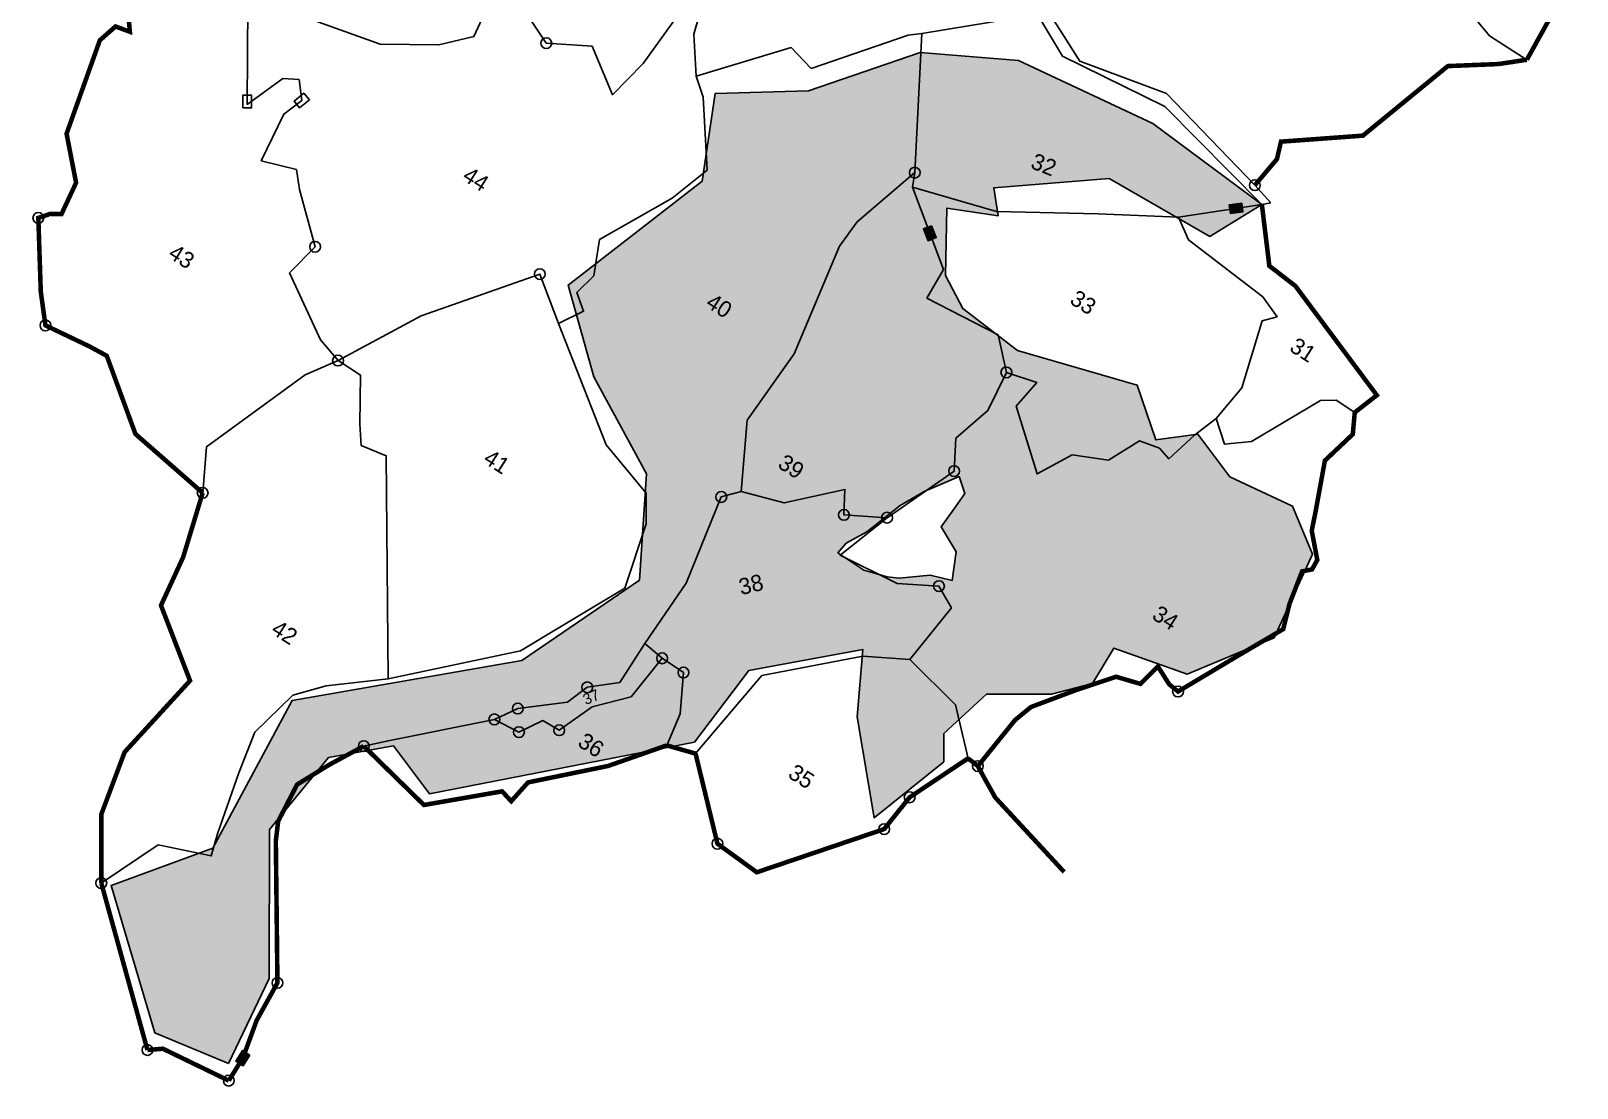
# Model space of a CAD drawing. Header units: metres. Extents: x 301350 to 303947, y 1954005 to 1957180.
# Drawn here: x 301408 to 303133, y 1954005 to 1955184 of the extents above; entities that cross this region are included whole.
import ezdxf

# ---------------------------------------------------------------- set-up
doc = ezdxf.new("R2010")
doc.units = ezdxf.units.M
doc.linetypes.add('DIVIDE', pattern=[1.25, 0.5, -0.25, 0, -0.25, 0, -0.25])
for name, color, linetype in [('OFF', 1, 'Continuous'), ('POLY_HATCH', 12, 'Continuous'), ('POLY_PARCEL', 6, 'Continuous'), ('POLY_WATER', 4, 'Continuous'), ('SYM_STONE', 1, 'Continuous'), ('TEXT_PARCEL', 7, 'Continuous'), ('V_BOUND_LINE', 7, 'Continuous'), ('V_DIVIDE_LINE', 7, 'DIVIDE')]:
    doc.layers.add(name, color=color, linetype=linetype)
doc.styles.add('TEXT_MAP', font='')
doc.styles.get('TEXT_MAP').set_extended_font_data('Kruti Dev 050')

# ---------------------------------------------------------------- blocks, each defined once
blk = doc.blocks.new('STONE')
blk.add_circle((0, 0), 0.851)
blk = doc.blocks.new('STONESQUAREFILLED')
blk.add_hatch(color=256).paths.add_polyline_path([(0.7, -0.48), (0.7, 0.48), (-0.7, 0.48), (-0.7, -0.48)])
blk.add_lwpolyline([(-0.7, 0.48), (0.7, 0.48), (0.7, -0.48), (-0.7, -0.48)], close=True)
blk = doc.blocks.new('STONESQUARE')
blk.add_lwpolyline([(-0.7, 0.48), (0.7, 0.48), (0.7, -0.48), (-0.7, -0.48)], close=True)

msp = doc.modelspace()

# ---------------------------------------------------------------- hatches: boundary and pattern name
at = {"layer": 'POLY_HATCH'}
h = msp.add_hatch(dxfattribs=at)
h.set_pattern_fill('ZIGZAG', color=256, scale=5.059179, angle=-32.4412, style=0)
h.set_pattern_definition([(327.5588, (299311.62, 1954518.33), (22.17284, 4.93948), [16.0629, -16.0629]), (57.5588, (299325.177, 1954509.714), (-4.93948, 22.17284), [16.0629, -16.0629])])
h.paths.add_polyline_path([(302429.9, 1954986.4), (302487.3, 1954978), (302482.3, 1955009.2), (302611, 1955019.7), (302723.3, 1954954.9), (302781.4, 1954990.6), (302659.9, 1955080.9), (302510.1, 1955151.4), (302400.2, 1955160.3), (302275.7, 1955117.4), (302171.5, 1955114.4), (302157.1, 1955016.5), (302007.5, 1954900.6), (302036.4, 1954798.1), (302094.8, 1954690.2), (302087, 1954571.5), (301955.8, 1954481.8), (301699.7, 1954437), (301611.4, 1954272.2), (301497.7, 1954230.8), (301546.5, 1954066.2), (301628.7, 1954032.1), (301674.1, 1954126.9), (301674.3, 1954293.2), (301740.1, 1954373.4), (301812.7, 1954386.5), (301852.9, 1954333), (302148.5, 1954390.6), (302209.3, 1954470.7), (302336.2, 1954493.9), (302329.8, 1954418.8), (302348.8, 1954306.2), (302426.6, 1954368.8), (302426.7, 1954400.1), (302474.4, 1954444), (302546.9, 1954444), (302592.6, 1954456.1), (302616.1, 1954495.6), (302698.2, 1954466.5), (302795, 1954507.2), (302837.7, 1954600.4), (302815.6, 1954653.9), (302745.8, 1954686.8), (302710, 1954734.2), (302663.1, 1954727.8), (302642.4, 1954788.8), (302508.7, 1954827.6), (302447.9, 1954874.5), (302428.5, 1954911.5)])
h.paths.add_polyline_path([(302443.6, 1954687), (302450, 1954668), (302439.8, 1954653.3), (302423.8, 1954630.9), (302440.3, 1954602.8), (302436, 1954571.1), (302411.5, 1954577), (302376.7, 1954573.5), (302363.5, 1954574.9), (302337.5, 1954582.6), (302308.4, 1954602), (302317.8, 1954612.7), (302340.9, 1954625.4), (302378, 1954654.7), (302404.7, 1954670.3)], flags=16)

# ---------------------------------------------------------------- linework, layer by layer
at = {"layer": 'OFF'}
msp.add_lwpolyline([(302781.4, 1954990.6), (302791.5, 1954992.4)], dxfattribs=at)
at = {"layer": 'POLY_HATCH'}
for points in [[(301628.7, 1954032.1), (301674.1, 1954126.9), (301674.3, 1954293.2), (301740.1, 1954373.4), (301812.7, 1954386.5), (301852.9, 1954333), (302148.5, 1954390.6), (302209.3, 1954470.7), (302336.2, 1954493.9), (302329.8, 1954418.8), (302348.8, 1954306.2), (302426.6, 1954368.8), (302426.7, 1954400.1), (302474.4, 1954444), (302546.9, 1954444), (302592.6, 1954456.1), (302616.1, 1954495.6), (302698.2, 1954466.5), (302795, 1954507.2), (302837.7, 1954600.4), (302815.6, 1954653.9), (302745.8, 1954686.8), (302710, 1954734.2), (302663.1, 1954727.8), (302642.4, 1954788.8), (302508.7, 1954827.6), (302447.9, 1954874.5), (302428.5, 1954911.5), (302429.9, 1954986.4), (302487.3, 1954978), (302482.3, 1955009.2), (302611, 1955019.7), (302723.3, 1954954.9), (302781.4, 1954990.6), (302659.9, 1955080.9), (302510.1, 1955151.4), (302400.2, 1955160.3), (302275.7, 1955117.4), (302171.5, 1955114.4), (302157.1, 1955016.5), (302007.5, 1954900.6), (302036.4, 1954798.1), (302094.8, 1954690.2), (302087, 1954571.5), (301955.8, 1954481.8), (301699.7, 1954437), (301611.4, 1954272.2), (301497.7, 1954230.8), (301546.5, 1954066.2)], [(302443.6, 1954687), (302404.7, 1954670.3), (302378, 1954654.7), (302340.9, 1954625.4), (302317.8, 1954612.7), (302308.4, 1954602), (302337.5, 1954582.6), (302363.5, 1954574.9), (302376.7, 1954573.5), (302411.5, 1954577), (302436, 1954571.1), (302440.3, 1954602.8), (302423.8, 1954630.9), (302439.8, 1954653.3), (302450, 1954668)]]:
    msp.add_lwpolyline(points, close=True, dxfattribs=at)
at = {"layer": 'POLY_PARCEL'}
for points in [[(301650.1, 1955214.4), (301664.1, 1955217.3), (301798, 1955169.6), (301863.5, 1955168.7), (301902.4, 1955177.9), (301913.5, 1955202.2), (301942.3, 1955232.5)], [(302150.3, 1955133.7), (302147.8, 1955180.5), (302159.7, 1955222.2), (302134.3, 1955207.6), (302091.4, 1955147.8), (302057.2, 1955113), (302034.3, 1955167.1), (301983.2, 1955170.6), (301942.3, 1955232.5)], [(301750.9, 1954816.4), (301731.4, 1954839.5), (301696.9, 1954914.4), (301725.3, 1954943.4), (301707.9, 1955007.2), (301704.4, 1955029.6), (301665.2, 1955039.4), (301690.6, 1955091.4), (301710.4, 1955106.6), (301707.5, 1955129.9), (301689.5, 1955131.2), (301649.6, 1955102.3), (301650.1, 1955214.4)], [(303011.6, 1955207.4), (303035.4, 1955178.9), (303077, 1955152.1)], [(302531, 1955202.5), (302402, 1955181.2)], [(302402, 1955181.2), (302386.9, 1955179.4), (302278.6, 1955142.5), (302256.2, 1955165.7), (302150.3, 1955133.7)], [(302402, 1955181.2), (302394.2, 1955026.1)], [(302150.3, 1955133.7), (302158, 1955110.3), (302162.8, 1955029), (302123.5, 1954997.5), (302042.5, 1954951.4), (302036.2, 1954911), (302017.1, 1954892.4), (302024.8, 1954871.4), (301996.7, 1954857.8)], [(302200.7, 1954670.2), (302207.1, 1954750), (302259.7, 1954823.9), (302310.3, 1954944.2), (302329.9, 1954971.3), (302394.2, 1955026.1)], [(302394.2, 1955026.1), (302391.5, 1955009.8)], [(302391.5, 1955009.8), (302485.5, 1954982.6), (302598.6, 1954980), (302688.3, 1954976.4)], [(302391.5, 1955009.8), (302411, 1954958.5), (302426.3, 1954918), (302407.8, 1954886.1), (302487.1, 1954845.1), (302496.4, 1954803.2)], [(302688.3, 1954976.4), (302781.4, 1954990.6)], [(302730.5, 1954751.8), (302759, 1954785.9), (302781.6, 1954860.6), (302798.4, 1954865.3), (302782.4, 1954887.4), (302699.4, 1954951), (302688.3, 1954976.4)], [(301996.7, 1954857.8), (301976, 1954912.9), (301843.8, 1954866.2), (301750.9, 1954816.4)], [(301996.7, 1954857.8), (302049.9, 1954722.5), (302094.6, 1954668.3), (302094.7, 1954634.3), (302070.8, 1954562.3), (302000.3, 1954520), (301954.6, 1954492.6), (301806.9, 1954461.3)], [(301750.9, 1954816.4), (301714.3, 1954800.5), (301604, 1954720.3), (301599.9, 1954668.8)], [(301806.9, 1954461.3), (301804.7, 1954710.2), (301776.6, 1954721.7), (301775.2, 1954745.3), (301776.1, 1954800.3), (301750.9, 1954816.4)], [(302363.3, 1954641.1), (302438.1, 1954693.1), (302440.2, 1954729.7), (302475.8, 1954760.8), (302496.4, 1954803.2)], [(302496.4, 1954803.2), (302530.3, 1954791.9), (302507.5, 1954765.4), (302530.6, 1954689.9), (302569.8, 1954711.2), (302610.4, 1954705.1), (302644.8, 1954726.9), (302667.1, 1954718.7), (302677.5, 1954706.9), (302706.2, 1954733.2), (302730.5, 1954751.8)], [(302885, 1954758.5), (302864.2, 1954772.2), (302846.9, 1954772), (302769.8, 1954726), (302739.6, 1954723), (302730.5, 1954751.8)], [(302093, 1954500.6), (302139.1, 1954568.1), (302178.4, 1954664.2), (302200.7, 1954670.2)], [(302363.3, 1954641.1), (302315.2, 1954644.2), (302316.3, 1954672.6), (302248.6, 1954657.5), (302200.7, 1954670.2)], [(302388.7, 1954483), (302435, 1954540.6), (302421.2, 1954564.7), (302374.7, 1954567.7), (302310.9, 1954599.4), (302363.3, 1954641.1)], [(301925.3, 1954416), (301951.4, 1954428.1), (302006.9, 1954435.1), (302028.9, 1954451.8), (302065.2, 1954457), (302093, 1954500.6)], [(302112.4, 1954484.2), (302093, 1954500.6)], [(301925.3, 1954416), (301952.7, 1954401.8), (301979.4, 1954414.7), (301997.6, 1954403.9), (302034.3, 1954429.9), (302077.7, 1954441), (302112.4, 1954484.2)], [(302112.4, 1954484.2), (302136.2, 1954468.3), (302132.7, 1954422.1), (302117.6, 1954387)], [(302149.7, 1954377.8), (302223.7, 1954464.8), (302336.3, 1954486.6)], [(302336.3, 1954486.6), (302388.7, 1954483)], [(302453.7, 1954372.5), (302439.7, 1954432.4), (302388.7, 1954483)], [(301550.2, 1954276.1), (301609.4, 1954263.7), (301616.8, 1954289.3), (301640.4, 1954356.3), (301658, 1954401.9), (301700.6, 1954443.1), (301737.6, 1954453.6), (301806.9, 1954461.3)], [(301779.6, 1954386.2), (301806.8, 1954392.1), (301925.3, 1954416)], [(301486.8, 1954233.4), (301550.2, 1954276.1)]]:
    msp.add_lwpolyline(points, dxfattribs=at)
at = {"layer": 'POLY_WATER'}
for points in [[(302675, 1955114.3), (302578.2, 1955150.4), (302558.1, 1955182), (302538.8, 1955212.2)], [(302531, 1955202.5), (302558.9, 1955156.1), (302673.2, 1955099.8), (302781.4, 1954990.6)], [(302773.6, 1955012.1), (302675, 1955114.3)], [(302773.6, 1955012.1), (302791.5, 1954992.4)]]:
    msp.add_lwpolyline(points, dxfattribs=at)
at = {"layer": 'V_BOUND_LINE', "const_width": 5.06}
for points in [[(303113, 1955394.6), (303090.1, 1955308.2), (303130, 1955247.9), (303077, 1955152.1)], [(301599.9, 1954668.8), (301524.9, 1954734.5), (301492.9, 1954821.7), (301473.8, 1954832.1), (301424.5, 1954855.7), (301419.3, 1954893.4), (301416.6, 1954975.6), (301429.8, 1954980.1), (301442.4, 1954979.8), (301458.7, 1955014.8), (301448.1, 1955069.6), (301485.2, 1955173.8), (301502.7, 1955189.2), (301518.7, 1955183.3), (301517.3, 1955198.7), (301517.3, 1955217.6), (301510.7, 1955242.4)], [(303077, 1955152.1), (303045.5, 1955147.3)], [(303045.5, 1955147.3), (302988.8, 1955145), (302894.1, 1955067.4), (302802.7, 1955060.7), (302798.2, 1955041.2), (302773.6, 1955012.1)], [(302781.4, 1954990.6), (302789.7, 1954922.1), (302818.8, 1954899.6), (302909.6, 1954777.7), (302885, 1954758.5)], [(302885, 1954758.5), (302882.8, 1954734.2), (302851.7, 1954704.8), (302841, 1954646.2), (302837, 1954626.6), (302843.2, 1954593.9), (302837.4, 1954583.4), (302826.3, 1954581.2), (302812.4, 1954545.4), (302805.2, 1954516.7), (302757.9, 1954488.9), (302687.9, 1954447.1), (302678, 1954455.2), (302665.4, 1954475.1), (302646, 1954455.6), (302618.7, 1954463.6), (302574.9, 1954449), (302523.8, 1954429.8), (302506.1, 1954415.3), (302464.6, 1954363.9), (302453.7, 1954372.5)], [(301486.8, 1954233.4), (301486.9, 1954310.3), (301512.9, 1954379.6), (301585.8, 1954459.2), (301553.4, 1954543.2), (301578.1, 1954596.9), (301599.9, 1954668.8)], [(301629, 1954012.9), (301644.7, 1954038.1), (301660.2, 1954080.3), (301683.3, 1954122), (301681.5, 1954280.4), (301684.1, 1954302.3), (301705.2, 1954343.3), (301741.6, 1954365.7), (301779.6, 1954386.2)], [(301779.6, 1954386.2), (301846.7, 1954320.5), (301933.9, 1954335.7), (301944.1, 1954324.7), (301962.8, 1954345.7), (302052, 1954364), (302117.6, 1954387)], [(302117.6, 1954387), (302149.7, 1954377.8)], [(302453.7, 1954372.5), (302388.5, 1954329.1), (302360.1, 1954293.6), (302218, 1954245.4), (302174.1, 1954277.3), (302149.7, 1954377.8)], [(301538.3, 1954047.1), (301486.8, 1954233.4)], [(301538.3, 1954047.1), (301555.5, 1954048.5), (301629, 1954012.9)]]:
    msp.add_lwpolyline(points, dxfattribs=at)
at = {"layer": 'V_DIVIDE_LINE', "ltscale": 10, "const_width": 5.06}
msp.add_lwpolyline([(302464.6, 1954363.9), (302472.4, 1954349.5), (302484, 1954328.8), (302560.9, 1954245.7)], dxfattribs=at)

# ---------------------------------------------------------------- block references
at = {"layer": 'SYM_STONE'}
for name, p, xscale, yscale, zscale, rotation in [('STONE', (301983.2, 1955170.6), 7.082851244072171, 7.082851244072171, 7.082851244072171, 327.5587984199702), ('STONESQUARE', (301649.6, 1955105.4), 10.1183589201031, 10.1183589201031, 10.1183589201031, 89.75538597815758), ('STONESQUARE', (301710.4, 1955106.6), 10.1183589201031, 10.1183589201031, 10.1183589201031, 219.7621675278539), ('STONE', (302394.2, 1955026.1), 7.082851244072171, 7.082851244072171, 7.082851244072171, 327.5587984199702), ('STONE', (302773.6, 1955012.1), 7.082851244072171, 7.082851244072171, 7.082851244072171, 327.5587984199702), ('STONESQUAREFILLED', (302752.7, 1954986.2), 10.1183589201031, 10.1183589201031, 10.1183589201031, 6.947532136199514), ('STONESQUAREFILLED', (302411, 1954958.5), 10.1183589201031, 10.1183589201031, 10.1183589201031, 291.8128469954414), ('STONE', (301725.3, 1954943.4), 7.082851244072171, 7.082851244072171, 7.082851244072171, 327.5587984199702), ('STONE', (301976, 1954912.9), 7.082851244072171, 7.082851244072171, 7.082851244072171, 327.5587984199702), ('STONE', (302496.4, 1954803.2), 7.082851244072171, 7.082851244072171, 7.082851244072171, 327.5587984199702), ('STONE', (302438.1, 1954693.1), 7.082851244072171, 7.082851244072171, 7.082851244072171, 327.5587984199702), ('STONE', (302178.4, 1954664.2), 7.082851244072171, 7.082851244072171, 7.082851244072171, 327.5587984199702), ('STONE', (302315.2, 1954644.2), 7.082851244072171, 7.082851244072171, 7.082851244072171, 327.5587984199702), ('STONE', (302363.3, 1954641.1), 7.082851244072171, 7.082851244072171, 7.082851244072171, 327.5587984199702), ('STONE', (302421.2, 1954564.7), 7.082851244072171, 7.082851244072171, 7.082851244072171, 327.5587984199702), ('STONE', (302112.4, 1954484.2), 7.082851244072171, 7.082851244072171, 7.082851244072171, 327.5587984199702), ('STONE', (302136.2, 1954468.3), 7.082851244072171, 7.082851244072171, 7.082851244072171, 327.5587984199702), ('STONE', (302028.9, 1954451.8), 7.082851244072171, 7.082851244072171, 7.082851244072171, 327.5587984199702), ('STONE', (302687.9, 1954447.1), 7.082851244072171, 7.082851244072171, 7.082851244072171, 327.5587984199702), ('STONE', (301951.4, 1954428.1), 7.082851244072171, 7.082851244072171, 7.082851244072171, 327.5587984199702), ('STONE', (301997.6, 1954403.9), 7.082851244072171, 7.082851244072171, 7.082851244072171, 327.5587984199702), ('STONE', (301952.7, 1954401.8), 7.082851244072171, 7.082851244072171, 7.082851244072171, 327.5587984199702), ('STONE', (302464.6, 1954363.9), 7.082851244072171, 7.082851244072171, 7.082851244072171, 327.5587984199702), ('STONE', (302388.5, 1954329.1), 7.082851244072171, 7.082851244072171, 7.082851244072171, 327.5587984199702), ('STONE', (302360.1, 1954293.6), 7.082851244072171, 7.082851244072171, 7.082851244072171, 327.5587984199702)]:
    msp.add_blockref(name, p, dxfattribs=dict(at, xscale=xscale, yscale=yscale, zscale=zscale, rotation=rotation))
at = {"layer": 'SYM_STONE', "ltscale": 10}
for name, p, xscale, yscale, zscale, rotation in [('STONE', (301416.6, 1954975.6), 7.082851244072171, 7.082851244072171, 7.082851244072171, 327.5587984199702), ('STONE', (301424.5, 1954855.7), 7.082851244072171, 7.082851244072171, 7.082851244072171, 327.5587984199702), ('STONE', (301750.9, 1954816.4), 7.082851244072171, 7.082851244072171, 7.082851244072171, 327.5587984199702), ('STONE', (301599.9, 1954668.8), 7.082851244072171, 7.082851244072171, 7.082851244072171, 327.5587984199702), ('STONE', (301925.3, 1954416), 7.082851244072171, 7.082851244072171, 7.082851244072171, 327.5587984199702), ('STONE', (301779.6, 1954386.2), 7.082851244072171, 7.082851244072171, 7.082851244072171, 327.5587984199702), ('STONE', (302174.1, 1954277.3), 7.082851244072171, 7.082851244072171, 7.082851244072171, 327.5587984199702), ('STONE', (301486.8, 1954233.4), 7.082851244072171, 7.082851244072171, 7.082851244072171, 327.5587984199702), ('STONE', (301683.3, 1954122), 7.082851244072171, 7.082851244072171, 7.082851244072171, 327.5587984199702), ('STONE', (301538.3, 1954047.1), 7.082851244072171, 7.082851244072171, 7.082851244072171, 327.5587984199702), ('STONESQUAREFILLED', (301644.7, 1954038.1), 10.1183589201031, 10.1183589201031, 10.1183589201031, 237.7020560970994), ('STONE', (301629, 1954012.9), 7.082851244072171, 7.082851244072171, 7.082851244072171, 327.5587984199702)]:
    msp.add_blockref(name, p, dxfattribs=dict(at, xscale=xscale, yscale=yscale, zscale=zscale, rotation=rotation))

# ---------------------------------------------------------------- texts
at = {"layer": 'TEXT_PARCEL', "style": 'TEXT_MAP'}
for s, height, rotation, p in [('32', 18.21, 338.3358, (302522.3, 1955031.6)), ('44', 18.21, 327.5588, (301888.4, 1955018.6)), ('43', 18.21, 327.5588, (301560.2, 1954932.2)), ('33', 18.21, 327.5588, (302565.9, 1954881)), ('40', 18.21, 327.5588, (302159.8, 1954877.2)), ('31', 18.21, 327.5588, (302811, 1954827.9)), ('41', 18.21, 327.5588, (301911.7, 1954703.2)), ('39', 18.21, 327.5588, (302240.2, 1954697.8)), ('38', 18.21, 13.7081, (302200.5, 1954554.5)), ('34', 18.21, 327.5588, (302657.6, 1954529)), ('42', 18.21, 327.5588, (301675, 1954512.7)), ('37', 12.14, 22.5481, (302027.2, 1954431.9)), ('36', 18.21, 327.5588, (302017, 1954387)), ('35', 18.21, 327.5588, (302251.6, 1954352))]:
    msp.add_text(s, height=height, rotation=rotation, dxfattribs=at).set_placement(p)

doc.saveas('drawing.dxf')
